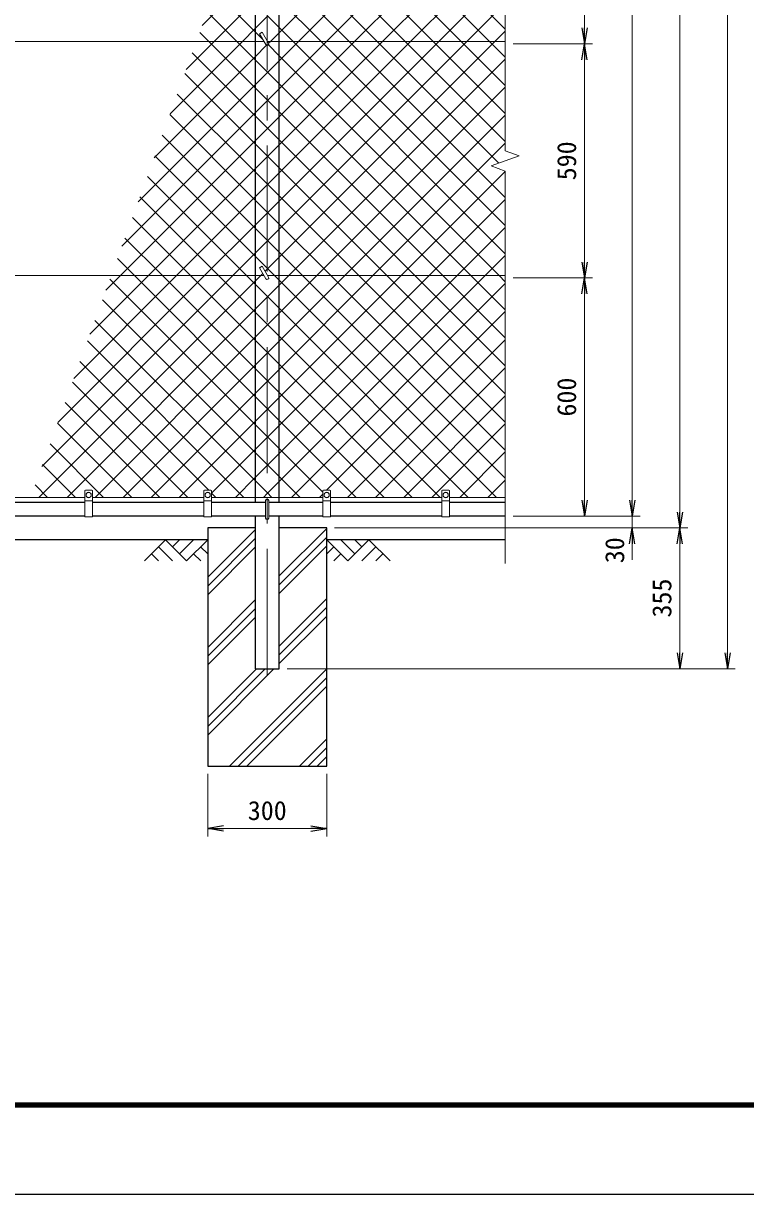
# Model space of a CAD drawing. Units: millimetres, scale not verified. Extents: x -4200 to 4200, y -2970 to 2970.
# Drawn here: x -2199 to -379, y -2970 to -18 of the extents above; entities that cross this region are included whole.
import ezdxf
from ezdxf.enums import TextEntityAlignment as Align

# ---------------------------------------------------------------- set-up
doc = ezdxf.new("R2010")
doc.units = ezdxf.units.MM
doc.header["$LTSCALE"] = 10
doc.linetypes.add('USER1', pattern=[50.8, 31.75, -6.35, 6.35, -6.35])
for name, color, linetype, lineweight in [('0-0_D-STR1', 1, 'Continuous', 25), ('0-1_D-STR3', 3, 'Continuous', 13), ('0-2_D-BMK', 2, 'USER1', 13), ('0-3_D-STR2', 7, 'Continuous', 13), ('0-4_D-STR-DIM', 7, 'Continuous', 13), ('0-7_D-DCR-HCH', 7, 'Continuous', 13), ('0-8_D-STR4', 7, 'Continuous', 25), ('0-9_D-BGD', 7, 'Continuous', 25), ('0-C_D-TTL', 7, 'Continuous', 25)]:
    doc.layers.add(name, color=color, linetype=linetype, lineweight=lineweight)
doc.layers.add('0-5_0', color=7, linetype='Continuous')
doc.styles.add('ＭＳ ゴシック', font='')
doc.styles.get('ＭＳ ゴシック').set_extended_font_data('MS Gothic')

# ---------------------------------------------------------------- blocks, each defined once
blk = doc.blocks.new('_Open')
at = {"layer": '0-5_0'}
blk.add_line((-10, 1.667), (0, 0), dxfattribs=at)
blk.add_lwpolyline([(-10, -1.667), (0, 0), (-10, 0)], dxfattribs=at)

msp = doc.modelspace()

# ---------------------------------------------------------------- linework, layer by layer
at = {"layer": '0-0_D-STR1'}
for p, q in [((-1614.9, 1676.23), (-1614.9, -1225.77)), ((-1554.4, -1225.77), (-1554.4, 1676.23)), ((-2044.65, -1225.77), (-2324.65, -1225.77)), ((-1744.65, -1225.77), (-2024.65, -1225.77)), ((-1588.65, -1225.77), (-1724.65, -1225.77)), ((-1444.65, -1225.77), (-1580.65, -1225.77)), ((-1144.65, -1225.77), (-1424.65, -1225.77)), ((-984.65, -1225.77), (-1124.65, -1225.77)), ((-2044.65, -1259.77), (-2324.65, -1259.77)), ((-1744.65, -1259.77), (-2024.65, -1259.77)), ((-1588.65, -1259.77), (-1724.65, -1259.77)), ((-1444.65, -1259.77), (-1580.65, -1259.77)), ((-1144.65, -1259.77), (-1424.65, -1259.77)), ((-984.65, -1259.77), (-1124.65, -1259.77))]:
    msp.add_line(p, q, dxfattribs=at)
msp.add_lwpolyline([(-1614.9, -1259.77), (-1614.9, -1644.77), (-1554.4, -1644.77), (-1554.4, -1259.77)], dxfattribs=at)
at = {"layer": '0-1_D-STR3'}
for p, q in [((-1604.05, -44.18), (-1597.12, -40.18)), ((-1604.05, -44.18), (-1588.12, -71.77)), ((-1597.12, -40.18), (-1581.19, -67.77)), ((-1592.74, -63.77), (-3383.5, -63.77)), ((-984.65, -63.77), (-1583.5, -63.77)), ((-1604.05, -634.18), (-1597.12, -630.18)), ((-1604.05, -634.18), (-1588.12, -661.77)), ((-1597.12, -630.18), (-1581.19, -657.77)), ((-1592.74, -653.77), (-3383.5, -653.77)), ((-984.65, -653.77), (-1583.5, -653.77)), ((-2044.65, -1261.77), (-2044.65, -1196.77)), ((-2026.65, -1194.77), (-2042.65, -1194.77)), ((-2041.15, -1210.52), (-2041.15, -1203.03)), ((-2028.15, -1210.52), (-2028.15, -1203.03)), ((-2024.65, -1261.77), (-2024.65, -1196.77)), ((-1744.65, -1261.77), (-1744.65, -1196.77)), ((-1726.65, -1194.77), (-1742.65, -1194.77)), ((-1741.15, -1210.52), (-1741.15, -1203.03)), ((-1728.15, -1210.52), (-1728.15, -1203.03)), ((-1724.65, -1261.77), (-1724.65, -1196.77)), ((-1444.65, -1261.77), (-1444.65, -1196.77)), ((-1426.65, -1194.77), (-1442.65, -1194.77)), ((-1441.15, -1210.52), (-1441.15, -1203.03)), ((-1428.15, -1210.52), (-1428.15, -1203.03)), ((-1424.65, -1261.77), (-1424.65, -1196.77)), ((-1144.65, -1261.77), (-1144.65, -1196.77)), ((-1126.65, -1194.77), (-1142.65, -1194.77)), ((-1141.15, -1210.52), (-1141.15, -1203.03)), ((-1128.15, -1210.52), (-1128.15, -1203.03)), ((-1124.65, -1261.77), (-1124.65, -1196.77)), ((-2324.65, -1212.77), (-2044.65, -1212.77)), ((-2024.65, -1221.77), (-2044.65, -1221.77)), ((-2041.15, -1210.52), (-2034.65, -1214.27)), ((-2034.65, -1214.27), (-2028.15, -1210.52)), ((-2024.65, -1212.77), (-1744.65, -1212.77)), ((-1724.65, -1221.77), (-1744.65, -1221.77)), ((-1741.15, -1210.52), (-1734.65, -1214.27)), ((-1734.65, -1214.27), (-1728.15, -1210.52)), ((-1724.65, -1212.77), (-1444.65, -1212.77)), ((-1588.65, -1264.77), (-1588.65, -1220.77)), ((-1580.65, -1264.77), (-1580.65, -1220.77)), ((-1424.65, -1221.77), (-1444.65, -1221.77)), ((-1441.15, -1210.52), (-1434.65, -1214.27)), ((-1434.65, -1214.27), (-1428.15, -1210.52)), ((-1424.65, -1212.77), (-1144.65, -1212.77)), ((-1124.65, -1221.77), (-1144.65, -1221.77)), ((-1141.15, -1210.52), (-1134.65, -1214.27)), ((-1134.65, -1214.27), (-1128.15, -1210.52)), ((-1124.65, -1212.77), (-984.65, -1212.77)), ((-2024.65, -1261.77), (-2044.65, -1261.77)), ((-1724.65, -1261.77), (-1744.65, -1261.77)), ((-1424.65, -1261.77), (-1444.65, -1261.77)), ((-1124.65, -1261.77), (-1144.65, -1261.77))]:
    msp.add_line(p, q, dxfattribs=at)
for points in [[(-2041.15, -1203.03), (-2034.65, -1199.27), (-2028.15, -1203.03)], [(-1741.15, -1203.03), (-1734.65, -1199.27), (-1728.15, -1203.03)], [(-1441.15, -1203.03), (-1434.65, -1199.27), (-1428.15, -1203.03)], [(-1141.15, -1203.03), (-1134.65, -1199.27), (-1128.15, -1203.03)]]:
    msp.add_lwpolyline(points, dxfattribs=at)
for centre in [(-2034.65, -1206.77), (-1734.65, -1206.77), (-1434.65, -1206.77), (-1134.65, -1206.77)]:
    msp.add_circle(centre, 6.49, dxfattribs=at)
for centre, radius, start, end in [((-1584.65, -69.77), 4, 210, 30), ((-1584.65, -659.77), 4, 210, 30), ((-2042.65, -1196.77), 2, 90, 180), ((-2026.65, -1196.77), 2, 0, 90), ((-1742.65, -1196.77), 2, 90, 180), ((-1726.65, -1196.77), 2, 0, 90), ((-1442.65, -1196.77), 2, 90, 180), ((-1426.65, -1196.77), 2, 0, 90), ((-1142.65, -1196.77), 2, 90, 180), ((-1126.65, -1196.77), 2, 0, 90), ((-1584.65, -1220.77), 4, 0, 180), ((-1584.65, -1264.77), 4, 180, 0)]:
    msp.add_arc(centre, radius, start, end, dxfattribs=at)
at = {"layer": '0-2_D-BMK'}
msp.add_line((-1584.65, -1659.77), (-1584.65, 1750.23), dxfattribs=at)
at = {"layer": '0-3_D-STR2'}
for p, q in [((-984.65, -32.97), (-1543.85, 526.23)), ((-1505.81, -63.77), (-984.65, 457.38)), ((-1095.27, -63.77), (-1554.4, 395.36)), ((-1435.1, -63.77), (-984.65, 386.67)), ((-1165.98, -63.77), (-1554.4, 324.65)), ((-1364.39, -63.77), (-984.65, 315.96)), ((-1293.68, -63.77), (-984.65, 245.25)), ((-1222.97, -63.77), (-984.65, 174.54)), ((-1378.11, -63.77), (-1554.4, 112.52)), ((-1152.26, -63.77), (-984.65, 103.83)), ((-1717.94, -63.77), (-1614.9, 39.27)), ((-1448.83, -63.77), (-1554.4, 41.81)), ((-1081.55, -63.77), (-984.65, 33.12)), ((-1660.96, -63.77), (-1735.77, 11.04)), ((-1554.4, -28.91), (-1584.65, 1.34)), ((-1614.9, -31.44), (-1584.65, -1.19)), ((-1519.54, -63.77), (-1554.4, -28.91)), ((-1731.67, -63.77), (-1754.64, -40.8)), ((-1647.23, -63.77), (-1614.9, -31.44)), ((-1829.25, -245.79), (-1647.23, -63.77)), ((-1788.79, -134.62), (-1717.94, -63.77)), ((-1614.9, -180.54), (-1731.67, -63.77)), ((-1614.9, -109.83), (-1660.96, -63.77)), ((-1554.4, -112.37), (-1505.81, -63.77)), ((-1554.4, -183.08), (-1435.1, -63.77)), ((-1554.4, -253.79), (-1364.39, -63.77)), ((-1554.4, -324.5), (-1293.68, -63.77)), ((-1554.4, -395.21), (-1222.97, -63.77)), ((-1554.4, -465.92), (-1152.26, -63.77)), ((-1554.4, -536.63), (-1081.55, -63.77)), ((-984.65, -598.66), (-1519.54, -63.77)), ((-984.65, -527.94), (-1448.83, -63.77)), ((-984.65, -457.23), (-1378.11, -63.77)), ((-984.65, -245.1), (-1165.98, -63.77)), ((-984.65, -174.39), (-1095.27, -63.77)), ((-1614.9, -251.25), (-1773.51, -92.64)), ((-1584.65, -140.08), (-1614.9, -109.83)), ((-1584.65, -142.62), (-1554.4, -112.37)), ((-1614.9, -321.96), (-1792.38, -144.48)), ((-1614.9, -172.87), (-1584.65, -142.62)), ((-1554.4, -170.33), (-1584.65, -140.08)), ((-1910.18, -468.14), (-1614.9, -172.87)), ((-1070.96, -653.77), (-1554.4, -170.33)), ((-1614.9, -392.67), (-1811.25, -196.33)), ((-1584.65, -210.79), (-1614.9, -180.54)), ((-1584.65, -213.33), (-1554.4, -183.08)), ((-1459.42, -653.77), (-984.65, -179.01)), ((-1614.9, -243.58), (-1584.65, -213.33)), ((-1554.4, -241.04), (-1584.65, -210.79)), ((-1950.65, -579.32), (-1614.9, -243.58)), ((-1614.9, -463.38), (-1830.12, -248.17)), ((-1584.65, -281.5), (-1614.9, -251.25)), ((-1584.65, -284.04), (-1554.4, -253.79)), ((-1141.67, -653.77), (-1554.4, -241.04)), ((-1388.7, -653.77), (-984.65, -249.72)), ((-1614.9, -314.29), (-1584.65, -284.04)), ((-1554.4, -311.75), (-1584.65, -281.5)), ((-1954.39, -653.77), (-1614.9, -314.29)), ((-1614.9, -534.09), (-1848.99, -300.01)), ((-1584.65, -352.21), (-1614.9, -321.96)), ((-1584.65, -354.75), (-1554.4, -324.5)), ((-1212.38, -653.77), (-1554.4, -311.75)), ((-1317.99, -653.77), (-984.65, -320.43)), ((-1554.4, -382.46), (-1584.65, -352.21)), ((-1614.9, -385), (-1584.65, -354.75)), ((-1283.09, -653.77), (-1554.4, -382.46)), ((-1883.68, -653.77), (-1614.9, -385)), ((-1584.65, -422.92), (-1614.9, -392.67)), ((-1584.65, -425.46), (-1554.4, -395.21)), ((-1614.9, -455.71), (-1584.65, -425.46)), ((-1554.4, -453.17), (-1584.65, -422.92)), ((-1707.35, -653.77), (-1905.59, -455.53)), ((-1812.97, -653.77), (-1614.9, -455.71)), ((-1584.65, -493.63), (-1614.9, -463.38)), ((-1584.65, -496.17), (-1554.4, -465.92)), ((-1353.8, -653.77), (-1554.4, -453.17)), ((-1614.9, -526.42), (-1584.65, -496.17)), ((-1554.4, -523.88), (-1584.65, -493.63)), ((-1778.06, -653.77), (-1924.46, -507.38)), ((-1742.26, -653.77), (-1614.9, -526.42)), ((-1424.51, -653.77), (-1554.4, -523.88)), ((-1848.77, -653.77), (-1943.33, -559.22)), ((-1584.65, -564.34), (-1614.9, -534.09)), ((-1584.65, -566.88), (-1554.4, -536.63)), ((-1614.9, -597.13), (-1584.65, -566.88)), ((-1554.4, -594.59), (-1584.65, -564.34)), ((-1919.49, -653.77), (-1962.2, -611.06)), ((-1671.55, -653.77), (-1614.9, -597.13)), ((-1495.22, -653.77), (-1554.4, -594.59)), ((-2152.97, -1135.19), (-1671.55, -653.77)), ((-2112.5, -1024.02), (-1742.26, -653.77)), ((-2072.04, -912.84), (-1812.97, -653.77)), ((-2031.57, -801.67), (-1883.68, -653.77)), ((-1991.11, -690.49), (-1954.39, -653.77)), ((-1614.9, -958.35), (-1919.49, -653.77)), ((-1614.9, -887.64), (-1848.77, -653.77)), ((-1614.9, -816.93), (-1778.06, -653.77)), ((-1614.9, -746.22), (-1707.35, -653.77)), ((-1554.4, -748.76), (-1459.42, -653.77)), ((-1554.4, -819.47), (-1388.7, -653.77)), ((-1554.4, -890.18), (-1317.99, -653.77)), ((-1523.44, -1212.77), (-984.65, -673.99)), ((-984.65, -1164.34), (-1495.22, -653.77)), ((-984.65, -1093.63), (-1424.51, -653.77)), ((-984.65, -1022.92), (-1353.8, -653.77)), ((-984.65, -952.21), (-1283.09, -653.77)), ((-984.65, -881.5), (-1212.38, -653.77)), ((-984.65, -810.79), (-1141.67, -653.77)), ((-984.65, -740.08), (-1070.96, -653.77)), ((-1584.65, -776.47), (-1614.9, -746.22)), ((-1584.65, -779.01), (-1554.4, -748.76)), ((-1434.73, -1194.77), (-984.65, -744.7)), ((-1614.9, -809.26), (-1584.65, -779.01)), ((-1554.4, -806.72), (-1584.65, -776.47)), ((-1643.33, -1212.77), (-2037.67, -818.43)), ((-2018.42, -1212.77), (-1614.9, -809.26)), ((-1584.65, -847.18), (-1614.9, -816.93)), ((-1584.65, -849.72), (-1554.4, -819.47)), ((-1148.35, -1212.77), (-1554.4, -806.72)), ((-1382.02, -1212.77), (-984.65, -815.41)), ((-1614.9, -879.97), (-1584.65, -849.72)), ((-1554.4, -877.43), (-1584.65, -847.18)), ((-1732.04, -1194.77), (-2056.54, -870.27)), ((-1947.7, -1212.77), (-1614.9, -879.97)), ((-1219.06, -1212.77), (-1554.4, -877.43)), ((-1584.65, -917.89), (-1614.9, -887.64)), ((-1584.65, -920.43), (-1554.4, -890.18)), ((-1311.31, -1212.77), (-984.65, -886.12)), ((-1784.75, -1212.77), (-2075.41, -922.11)), ((-1614.9, -950.68), (-1584.65, -920.43)), ((-1554.4, -948.14), (-1584.65, -917.89)), ((-1855.46, -1212.77), (-2094.28, -973.95)), ((-1876.99, -1212.77), (-1614.9, -950.68)), ((-1584.65, -988.6), (-1614.9, -958.35)), ((-1289.77, -1212.77), (-1554.4, -948.14)), ((-1240.6, -1212.77), (-984.65, -956.83)), ((-1554.4, -1018.85), (-1584.65, -988.6)), ((-1926.17, -1212.77), (-2113.15, -1025.79)), ((-1360.49, -1212.77), (-1554.4, -1018.85)), ((-1169.89, -1212.77), (-984.65, -1027.54)), ((-1996.88, -1212.77), (-2132.02, -1077.64)), ((-1099.18, -1212.77), (-984.65, -1098.25)), ((-2067.59, -1212.77), (-2150.89, -1129.48)), ((-1028.47, -1212.77), (-984.65, -1168.96)), ((-2138.3, -1212.77), (-2169.76, -1181.32)), ((-1714.04, -1212.77), (-1724.65, -1202.16)), ((-1452.73, -1212.77), (-1444.65, -1204.7))]:
    msp.add_line(p, q, dxfattribs=at)
for points in [[(-1748.32, -23.44), (-1614.9, 109.98), (-1584.65, 140.23), (-1554.4, 170.48), (-1198.65, 526.23), (-984.65, 740.23)], [(-1580.98, -68.23), (-1576.52, -63.77), (-1554.4, -41.66), (-986.52, 526.23), (-984.65, 528.09)], [(-984.65, -103.68), (-1024.56, -63.77), (-1554.4, 466.07), (-1565.95, 477.62)], [(-984.65, -315.81), (-1236.69, -63.77), (-1554.4, 253.94), (-1584.65, 284.19), (-1614.9, 314.44), (-1622.56, 322.09)], [(-1000.6, -370.58), (-1307.4, -63.77), (-1554.4, 183.23), (-1584.65, 213.48), (-1614.9, 243.73), (-1641.43, 270.25)], [(-1596.14, -57.88), (-1614.9, -39.12), (-1716.9, 62.88)], [(-1589.85, -642.78), (-1584.65, -637.59), (-1554.4, -607.34), (-1010.84, -63.77), (-984.65, -37.59)], [(-1869.72, -356.97), (-1614.9, -102.16), (-1586.2, -73.45)], [(-984.65, -669.37), (-1000.25, -653.77), (-1554.4, -99.62), (-1581.64, -72.38)], [(-2089.13, -1212.77), (-1614.9, -738.55), (-1584.65, -708.3), (-1554.4, -678.05), (-1530.13, -653.77), (-984.65, -108.3)], [(-1006.93, -1212.77), (-1554.4, -665.3), (-1565.93, -653.77), (-1584.65, -635.05), (-1614.9, -604.8), (-1867.85, -351.85)], [(-1077.64, -1212.77), (-1554.4, -736.01), (-1584.65, -705.76), (-1614.9, -675.51), (-1636.64, -653.77), (-1886.72, -403.69)], [(-1806.28, -1212.77), (-1614.9, -1021.39), (-1584.65, -991.14), (-1554.4, -960.89), (-1247.28, -653.77), (-984.65, -391.14)], [(-1724.65, -1201.85), (-1614.9, -1092.1), (-1584.65, -1061.85), (-1554.4, -1031.6), (-1176.57, -653.77), (-984.65, -461.85)], [(-1664.86, -1212.77), (-1614.9, -1162.82), (-1584.65, -1132.57), (-1554.4, -1102.32), (-1105.86, -653.77), (-984.65, -532.57)], [(-1594.15, -1212.77), (-1584.65, -1203.28), (-1554.4, -1173.03), (-1035.15, -653.77), (-984.65, -603.28)], [(-2159.84, -1212.77), (-1614.9, -667.84), (-1600.84, -653.77), (-1595.7, -648.64)], [(-1444.65, -1199.32), (-1554.4, -1089.57), (-1584.65, -1059.32), (-1614.9, -1029.07), (-1981.07, -662.9)], [(-1501.91, -1212.77), (-1554.4, -1160.28), (-1584.65, -1130.03), (-1614.9, -1099.78), (-1999.94, -714.74)], [(-1572.62, -1212.77), (-1584.65, -1200.74), (-1614.9, -1170.49), (-2018.81, -766.59)]]:
    msp.add_lwpolyline(points, dxfattribs=at)
at = {"layer": '0-4_D-STR-DIM'}
for p, q in [((-424.65, 1695.23), (-424.65, -1604.77)), ((-664.65, 1670.23), (-664.65, -1219.77)), ((-544.65, -1249.77), (-544.65, 1670.23)), ((-984.65, 789.58), (-984.65, -339.12)), ((-784.65, 480.23), (-784.65, -29.77)), ((-964.65, -69.77), (-764.65, -69.77)), ((-964.65, -69.77), (-764.65, -69.77)), ((-784.65, -109.77), (-784.65, -619.77)), ((-1019.89, -377.6), (-949.42, -351.95)), ((-949.42, -351.95), (-984.65, -339.12)), ((-984.65, -390.42), (-1019.89, -377.6)), ((-984.65, -390.42), (-984.65, -1379.77)), ((-964.65, -659.77), (-764.65, -659.77)), ((-964.65, -659.77), (-764.65, -659.77)), ((-784.65, -1219.77), (-784.65, -699.77)), ((-664.65, -1219.77), (-664.65, -1179.77)), ((-964.65, -1259.77), (-644.65, -1259.77)), ((-964.65, -1259.77), (-644.65, -1259.77)), ((-964.65, -1259.77), (-764.65, -1259.77)), ((-664.65, -1259.77), (-664.65, -1289.77)), ((-1414.65, -1289.77), (-644.65, -1289.77)), ((-1414.65, -1289.77), (-524.65, -1289.77)), ((-1414.65, -1289.77), (-524.65, -1289.77)), ((-664.65, -1329.77), (-664.65, -1369.77)), ((-544.65, -1329.77), (-544.65, -1604.77)), ((-1534.4, -1644.77), (-404.65, -1644.77)), ((-1334.4, -1644.77), (-524.65, -1644.77)), ((-1734.65, -1909.77), (-1734.65, -2067.09)), ((-1434.65, -1909.77), (-1434.65, -2067.09)), ((-1694.65, -2047.09), (-1474.65, -2047.09))]:
    msp.add_line(p, q, dxfattribs=at)
at = {"layer": '0-7_D-DCR-HCH'}
for p, q in [((-1734.65, -1414.11), (-1614.9, -1294.36)), ((-1554.4, -1410.63), (-1434.65, -1290.88)), ((-1841.08, -1319.77), (-1894.29, -1372.99)), ((-1841.08, -1319.77), (-1787.87, -1372.99)), ((-1823.34, -1337.51), (-1805.6, -1319.77)), ((-1805.6, -1355.25), (-1770.13, -1319.77)), ((-1787.87, -1372.99), (-1734.65, -1319.77)), ((-1734.65, -1436.2), (-1614.9, -1316.45)), ((-1554.4, -1432.73), (-1434.65, -1312.98)), ((-1381.44, -1372.99), (-1434.65, -1319.77)), ((-1363.7, -1355.25), (-1399.18, -1319.77)), ((-1328.23, -1319.77), (-1381.44, -1372.99)), ((-1345.87, -1337.6), (-1363.7, -1319.77)), ((-1328.23, -1319.77), (-1275.02, -1372.99)), ((-1876.55, -1355.25), (-1858.73, -1372.99)), ((-1858.82, -1337.51), (-1823.18, -1372.99)), ((-1770.13, -1355.25), (-1752.31, -1372.99)), ((-1752.39, -1337.51), (-1734.65, -1355.17)), ((-1734.65, -1458.3), (-1614.9, -1338.55)), ((-1554.4, -1454.83), (-1434.65, -1335.08)), ((-1416.92, -1337.51), (-1434.65, -1355.17)), ((-1399.18, -1355.25), (-1417, -1372.99)), ((-1310.49, -1337.51), (-1346.13, -1372.99)), ((-1292.76, -1355.25), (-1310.57, -1372.99)), ((-1734.65, -1590.88), (-1614.9, -1471.13)), ((-1554.4, -1587.41), (-1434.65, -1467.66)), ((-1734.65, -1612.98), (-1614.9, -1493.23)), ((-1554.4, -1609.51), (-1434.65, -1489.76)), ((-1734.65, -1635.08), (-1614.9, -1515.33)), ((-1554.4, -1631.6), (-1434.65, -1511.85)), ((-1734.65, -1811.85), (-1567.57, -1644.77)), ((-1734.65, -1789.76), (-1589.67, -1644.77)), ((-1734.65, -1767.66), (-1611.77, -1644.77)), ((-1679.99, -1889.77), (-1434.65, -1644.44)), ((-1657.89, -1889.77), (-1434.65, -1666.53)), ((-1635.8, -1889.77), (-1434.65, -1688.63)), ((-1503.21, -1889.77), (-1434.65, -1821.21)), ((-1481.12, -1889.77), (-1434.65, -1843.31)), ((-1459.02, -1889.77), (-1434.65, -1865.41))]:
    msp.add_line(p, q, dxfattribs=at)
at = {"layer": '0-8_D-STR4'}
msp.add_line((-1434.65, -1289.77), (-1554.4, -1289.77), dxfattribs=at)
msp.add_lwpolyline([(-1614.9, -1289.77), (-1734.65, -1289.77), (-1734.65, -1889.77), (-1434.65, -1889.77), (-1434.65, -1289.77)], dxfattribs=at)
at = {"layer": '0-9_D-BGD'}
for p, q in [((-1734.65, -1319.77), (-3234.65, -1319.77)), ((-984.65, -1319.77), (-1434.65, -1319.77))]:
    msp.add_line(p, q, dxfattribs=at)
at = {"layer": '0-C_D-TTL', "color": 2}
msp.add_lwpolyline([(-4199.68, 2970.23), (4200.32, 2970.23), (4200.32, -2969.77), (-4199.68, -2969.77)], close=True, dxfattribs=at)
at = {"layer": '0-C_D-TTL'}
for points in [[(-3929.68, 2750.23), (3930.32, 2750.23), (3930.32, -2749.77), (-3929.68, -2749.77)], [(-3927.18, 2747.73), (3927.82, 2747.73), (3927.82, -2747.27), (-3927.18, -2747.27)], [(-3924.68, 2745.23), (3925.32, 2745.23), (3925.32, -2744.77), (-3924.68, -2744.77)], [(-3922.18, 2742.73), (3922.82, 2742.73), (3922.82, -2742.27), (-3922.18, -2742.27)], [(-3919.68, 2740.23), (3920.32, 2740.23), (3920.32, -2739.77), (-3919.68, -2739.77)]]:
    msp.add_lwpolyline(points, close=True, dxfattribs=at)

# ---------------------------------------------------------------- block references
at = {"layer": '0-4_D-STR-DIM', "xscale": 4, "yscale": 4}
for p, rotation in [((-784.65, -69.77), 270), ((-784.65, -69.77), 90), ((-784.65, -659.77), 270), ((-784.65, -659.77), 90), ((-784.65, -1259.77), 270), ((-664.65, -1259.77), 270), ((-664.65, -1259.77), 270), ((-544.65, -1289.77), 270), ((-664.65, -1289.77), 90), ((-544.65, -1289.77), 90), ((-544.65, -1644.77), 270), ((-424.65, -1644.77), 270), ((-1734.65, -2047.09), 180)]:
    msp.add_blockref('_Open', p, dxfattribs=dict(at, rotation=rotation))
msp.add_blockref('_Open', (-1434.65, -2047.09), dxfattribs=at)

# ---------------------------------------------------------------- texts
at = {"layer": '0-4_D-STR-DIM', "style": 'ＭＳ ゴシック'}
for s, p in [('590', (-791.4, -413.65)), ('600', (-791.4, -1009.02)), ('30', (-670.26, -1378.66)), ('355', (-551.4, -1515.5))]:
    msp.add_text(s, height=48.09, rotation=90, dxfattribs=at).set_placement(p, align=Align.BOTTOM_LEFT)
msp.add_text('300', height=48.09, dxfattribs=at).set_placement((-1633.53, -2040.34), align=Align.BOTTOM_LEFT)

doc.saveas('drawing.dxf')
